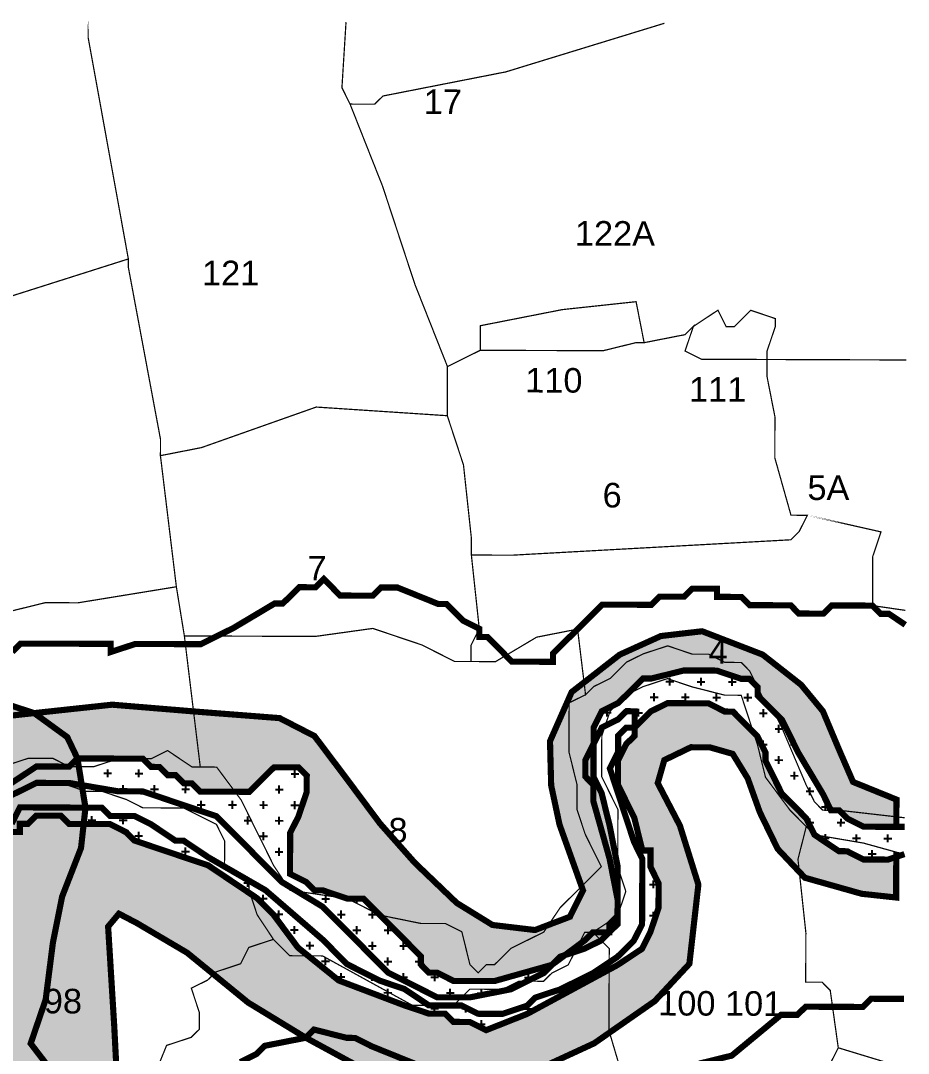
# Model space of a CAD drawing. Header units: metres. Extents: x 349383 to 353359, y 1753011 to 1755617.
# Drawn here: x 352355 to 352802, y 1755090 to 1755610 of the extents above; entities that cross this region are included whole.
import ezdxf

# ---------------------------------------------------------------- set-up
doc = ezdxf.new("R2010")
doc.units = ezdxf.units.M
for name, color, linetype in [('CRZ LINE FOR RIVER OR CREEK', 84, 'Continuous'), ('HAZARDS LINE', 1, 'Continuous'), ('INTERTIDAL ZONE', 5, 'Continuous'), ('LOW TIDE LINE', 5, 'Continuous'), ('MANGROOVES', 112, 'Continuous'), ('NDZ-200M FROM CRZ', 30, 'Continuous'), ('SURVEY NO.', 7, 'Continuous'), ('SURVEY PLOT BOUNDARY', 35, 'Continuous')]:
    doc.layers.add(name, color=color, linetype=linetype)
doc.layers.add('HIGH TIDE LINE', color=7, linetype='Continuous', true_color=0xff00c5)
doc.styles.add('PDF Arial', font='arial.ttf')
pattern_1 = [(359.799348, (308968.011, 1739421.178), (7.8863897, 7.8313453), [3.9294578, -11.7883735]), (89.799348, (308969.969, 1739419.206), (-7.8313453, 7.8863897), [3.9294578, -11.7883735])]

msp = doc.modelspace()

# ---------------------------------------------------------------- hatches: boundary and pattern name
at = {"layer": 'INTERTIDAL ZONE'}
h = msp.add_hatch(dxfattribs=at)
h.set_pattern_fill('CROSS', color=256, scale=1.237625, angle=-0.2007)
h.set_pattern_definition(pattern_1)
h.paths.add_polyline_path([(352726.24, 1755269.91), (352726.25, 1755274.04), (352722.14, 1755278.18), (352718.02, 1755278.19), (352705.66, 1755282.36), (352689.16, 1755282.42), (352672.64, 1755278.35), (352668.52, 1755278.36), (352660.24, 1755270.14), (352656.1, 1755266.03), (352647.83, 1755261.93), (352643.68, 1755253.7), (352643.65, 1755245.44), (352647.8, 1755253.68), (352656.07, 1755257.78), (352660.21, 1755261.89), (352664.33, 1755261.87), (352664.32, 1755257.75), (352664.31, 1755253.62), (352668.44, 1755257.73), (352672.58, 1755261.85), (352680.85, 1755265.94), (352701.47, 1755265.87), (352709.71, 1755261.72), (352713.83, 1755261.7), (352717.95, 1755257.56), (352722.06, 1755253.42), (352726.17, 1755249.28), (352730.26, 1755241.02), (352730.25, 1755236.89), (352734.34, 1755228.62), (352738.44, 1755220.36), (352746.66, 1755212.08), (352750.77, 1755207.94), (352754.87, 1755199.67), (352767.22, 1755191.38), (352771.34, 1755191.36), (352779.58, 1755187.21), (352791.95, 1755187.16), (352796.08, 1755188.52), (352796.13, 1755203.65), (352779.63, 1755203.71), (352771.4, 1755207.86), (352767.29, 1755212), (352763.16, 1755212.02), (352759.07, 1755220.29), (352746.76, 1755240.96), (352738.57, 1755257.49)])
h = msp.add_hatch(dxfattribs=at)
h.set_pattern_fill('CROSS', color=256, scale=1.237625, angle=-0.2007)
h.set_pattern_definition(pattern_1)
h.paths.add_polyline_path([(352676.41, 1755175.19), (352672.31, 1755183.46), (352672.34, 1755191.71), (352668.21, 1755191.72), (352664.15, 1755208.24), (352655.95, 1755224.77), (352656, 1755237.15), (352660.15, 1755245.39), (352664.29, 1755249.5), (352664.31, 1755253.62), (352660.18, 1755253.64), (352656.04, 1755249.53), (352656.01, 1755241.28), (352651.86, 1755233.04), (352655.94, 1755220.65), (352660.02, 1755208.25), (352664.1, 1755195.86), (352668.2, 1755187.6), (352668.17, 1755179.35), (352668.14, 1755171.09), (352668.1, 1755158.72), (352668.08, 1755154.59), (352663.93, 1755146.35), (352655.65, 1755138.13), (352643.25, 1755129.92), (352626.72, 1755121.73), (352614.33, 1755117.65), (352610.19, 1755113.54), (352597.8, 1755109.45), (352585.42, 1755109.5), (352577.19, 1755113.65), (352560.69, 1755113.71), (352548.34, 1755122), (352535.98, 1755126.17), (352519.51, 1755134.48), (352507.18, 1755146.9), (352478.39, 1755171.76), (352449.57, 1755188.36), (352437.22, 1755196.66), (352433.1, 1755196.67), (352420.75, 1755204.97), (352412.52, 1755209.12), (352400.14, 1755209.16), (352396.03, 1755213.31), (352387.78, 1755213.33), (352386.87, 1755205.09), (352400.13, 1755205.04), (352408.36, 1755200.88), (352412.47, 1755196.74), (352449.56, 1755184.24), (352461.9, 1755175.94), (352474.25, 1755167.65), (352482.47, 1755159.37), (352494.79, 1755142.82), (352515.35, 1755126.25), (352548.31, 1755113.75), (352560.67, 1755109.58), (352568.92, 1755109.55), (352573.03, 1755105.41), (352581.28, 1755105.39), (352589.52, 1755101.23), (352610.17, 1755109.41), (352655.64, 1755134.01), (352668.04, 1755142.21), (352672.19, 1755150.45), (352676.36, 1755162.81)])
h = msp.add_hatch(dxfattribs=at)
h.set_pattern_fill('CROSS', color=256, scale=1.237625, angle=-0.2007)
h.set_pattern_definition(pattern_1)
h.paths.add_polyline_path([(352499.19, 1755221.2), (352499.22, 1755229.45), (352495.1, 1755233.59), (352482.73, 1755233.63), (352478.59, 1755229.52), (352474.45, 1755225.41), (352470.31, 1755221.3), (352445.56, 1755221.38), (352441.45, 1755225.52), (352437.32, 1755225.54), (352433.21, 1755229.68), (352429.09, 1755229.69), (352424.98, 1755233.83), (352420.85, 1755233.85), (352416.74, 1755237.99), (352383.74, 1755238.1), (352385.93, 1755224.66), (352404.31, 1755221.53), (352416.68, 1755221.48), (352429.05, 1755217.32), (352453.77, 1755208.98), (352470.21, 1755192.42), (352486.65, 1755175.86), (352507.23, 1755163.41), (352523.68, 1755146.85), (352540.12, 1755130.28), (352564.83, 1755117.82), (352581.33, 1755117.76), (352601.97, 1755121.82), (352618.5, 1755130.01), (352622.64, 1755134.12), (352593.73, 1755125.97), (352573.11, 1755126.04), (352564.87, 1755130.2), (352560.74, 1755130.21), (352556.63, 1755134.35), (352556.65, 1755138.48), (352552.54, 1755142.62), (352544.32, 1755150.9), (352536.1, 1755159.18), (352531.98, 1755163.32), (352527.87, 1755167.46), (352519.62, 1755167.49), (352507.26, 1755171.66), (352503.14, 1755171.67), (352499.03, 1755175.81), (352490.79, 1755179.97), (352490.86, 1755200.6), (352495.02, 1755208.83)])
at = {"layer": 'MANGROOVES'}
h = msp.add_hatch(dxfattribs=at)
h.set_pattern_fill('GRASS', color=256, scale=0.618812, angle=-0.2007)
h.set_pattern_definition([(89.79935, (332742.333, 1740627.218), (-11.0751947, 11.1530393), [2.947093, -19.281277]), (44.79935, (332742.333, 1740627.218), (-11.075195, 11.153039), [2.947093, -12.770738]), (134.79935, (332742.333, 1740627.218), (-11.153039, -11.075195), [2.947093, -12.770738])])
h.paths.add_polyline_path([(352036.45, 1755016.53), (352032.32, 1755012.42), (352019.98, 1755024.84), (352003.58, 1755053.77), (351974.78, 1755074.5), (351945.93, 1755082.86), (351904.68, 1755083), (351875.81, 1755083.1), (351863.42, 1755079.02), (351830.35, 1755058.51), (351778.13, 1755049.2), (351735.47, 1755058.84), (351710.76, 1755071.3), (351686.07, 1755087.89), (351669.6, 1755096.2), (351648.99, 1755100.4), (351636.61, 1755100.44), (351620.1, 1755096.37), (351595.33, 1755092.34), (351578.82, 1755088.27), (351558.16, 1755080.09), (351541.6, 1755063.64), (351537.44, 1755051.28), (351529.13, 1755034.81), (351520.75, 1754997.7), (351512.28, 1754935.85), (351508.07, 1754911.11), (351508.03, 1754898.73), (351511.34, 1754878.05), (351526.29, 1754844.49), (351551.09, 1754818.06), (351585.71, 1754809.39), (351615.98, 1754817), (351639.83, 1754828.17), (351655.64, 1754840.34), (351666.95, 1754852.84), (351668.31, 1754874.7), (351668.07, 1754897.85), (351687.97, 1754885.56), (351717.94, 1754876.81), (351748.49, 1754873.13), (351768.77, 1754877.27), (351790.04, 1754886.2), (351800.36, 1754892.59), (351821.23, 1754878.69), (351864.69, 1754857.62), (351956.04, 1754810.18), (352036.44, 1754789.92), (352066.04, 1754780.42), (352084.87, 1754779.06), (352105.69, 1754788.08), (352118.06, 1754797.57), (352135.29, 1754787.67), (352158.99, 1754784.99), (352180.12, 1754792.06), (352198.67, 1754802.7), (352209.77, 1754817.92), (352216.36, 1754847.1), (352249.42, 1754859.24), (352299.43, 1754883.61), (352348.55, 1754923.07), (352366.49, 1754945.4), (352375.35, 1754970.03), (352381.83, 1755059.05), (352374.42, 1755075.96), (352360.19, 1755094.51), (352367.74, 1755116.67), (352373.52, 1755162.08), (352385.54, 1755193), (352387.78, 1755213.33), (352383.74, 1755238.1), (352378.6, 1755248.85), (352361.96, 1755260.94), (352342.94, 1755267.14), (352319.54, 1755264.63), (352269.89, 1755242.3), (352235.08, 1755193.24), (352188.91, 1755185.22), (352168.75, 1755178.15), (352150.24, 1755180.48), (352124.62, 1755189.98), (352105.47, 1755196.96), (352017.4, 1755179.7), (351975.37, 1755162.23), (351957.13, 1755146.72), (351946.09, 1755128.24), (351917.45, 1755130.95), (351877.09, 1755129.78), (351840.68, 1755117.9), (351808.59, 1755088.51), (351761.36, 1755084.27), (351797.4, 1755075.12), (351818.04, 1755079.18), (351867.57, 1755087.26), (351892.35, 1755095.42), (351969.55, 1755095.15), (352011.86, 1755062), (352028.25, 1755028.93)])
at = {"layer": 'NDZ-200M FROM CRZ'}
h = msp.add_hatch(dxfattribs=at)
h.set_pattern_fill('CROSS', color=256, scale=1.237625, angle=-0.2007)
h.set_pattern_definition(pattern_1)
h.paths.add_polyline_path([(352317.34, 1755122.81), (352321.52, 1755139.3), (352325.7, 1755155.79), (352325.76, 1755172.29), (352329.94, 1755188.78), (352338.24, 1755201.13), (352342.4, 1755213.49), (352346.54, 1755217.6), (352354.81, 1755221.7), (352363.07, 1755225.8), (352379.57, 1755225.74), (352385.93, 1755224.66), (352383.74, 1755238.1), (352416.74, 1755237.99), (352420.85, 1755233.85), (352424.98, 1755233.83), (352429.09, 1755229.69), (352433.21, 1755229.68), (352437.32, 1755225.54), (352441.45, 1755225.52), (352445.56, 1755221.38), (352470.31, 1755221.3), (352474.45, 1755225.41), (352478.59, 1755229.52), (352482.73, 1755233.63), (352495.1, 1755233.59), (352499.22, 1755229.45), (352499.19, 1755221.2), (352495.02, 1755208.83), (352490.86, 1755200.6), (352490.79, 1755179.97), (352499.03, 1755175.81), (352503.14, 1755171.67), (352507.26, 1755171.66), (352519.62, 1755167.49), (352527.87, 1755167.46), (352531.98, 1755163.32), (352536.1, 1755159.18), (352544.32, 1755150.9), (352552.54, 1755142.62), (352556.65, 1755138.48), (352556.63, 1755134.35), (352560.74, 1755130.21), (352564.87, 1755130.2), (352573.11, 1755126.04), (352593.73, 1755125.97), (352622.64, 1755134.12), (352626.77, 1755138.23), (352639.16, 1755142.32), (352647.43, 1755146.41), (352655.71, 1755154.63), (352655.75, 1755167.01), (352655.81, 1755183.51), (352651.76, 1755204.16), (352647.69, 1755220.68), (352643.59, 1755228.94), (352643.62, 1755237.19), (352643.65, 1755245.44), (352643.68, 1755253.7), (352647.83, 1755261.93), (352656.1, 1755266.03), (352660.24, 1755270.14), (352668.52, 1755278.36), (352672.64, 1755278.35), (352689.16, 1755282.42), (352705.66, 1755282.36), (352718.02, 1755278.19), (352722.14, 1755278.18), (352726.25, 1755274.04), (352726.24, 1755269.91), (352738.57, 1755257.49), (352746.76, 1755240.96), (352759.07, 1755220.29), (352763.16, 1755212.02), (352767.29, 1755212), (352771.4, 1755207.86), (352779.63, 1755203.71), (352796.13, 1755203.65), (352796.18, 1755217.39), (352774.33, 1755226.26), (352767.18, 1755242.73), (352759.13, 1755261.9), (352748.13, 1755275.23), (352728.8, 1755290.39), (352698.32, 1755302.16), (352677.57, 1755299.76), (352656.8, 1755290.37), (352632.61, 1755271.53), (352621.71, 1755246.79), (352622.3, 1755224.48), (352626.5, 1755204.79), (352638.33, 1755171.63), (352631.75, 1755158.36), (352614.14, 1755151.67), (352592.73, 1755154.22), (352574.74, 1755165.32), (352553.63, 1755185.54), (352536.06, 1755205.38), (352518.87, 1755228.46), (352503.11, 1755249.37), (352485.51, 1755258.42), (352446.66, 1755261.43), (352401.21, 1755265.18), (352340.01, 1755258.57), (352297.89, 1755253.32), (352266.18, 1755240.84), (352239.25, 1755205.6), (352206.16, 1755180.96), (352175.93, 1755181.39), (352151.47, 1755185.79), (352120.57, 1755196.32), (352083.51, 1755197.89), (352055.66, 1755191.84), (352005.22, 1755175.84), (351930.66, 1755154.16), (351851.04, 1755145.06), (351806.05, 1755142.7), (351755.33, 1755147.2), (351708.52, 1755159.96), (351649.94, 1755183.54), (351605.34, 1755188.37), (351565.63, 1755180.12), (351525.44, 1755158.59), (351493.03, 1755115.51), (351456.74, 1755066.32), (351459.1, 1755063.93), (351459.09, 1755059.81), (351463.2, 1755055.67), (351463.16, 1755043.29), (351467.22, 1755026.77), (351463.07, 1755018.53), (351458.91, 1755010.3), (351458.89, 1755002.05), (351454.72, 1754989.68), (351450.52, 1754969.07), (351450.48, 1754956.69), (351449.75, 1754949.64), (351429.9, 1754945.27), (351400.99, 1754948.77), (351395.06, 1754883.06), (351390.83, 1754814.48), (351399.47, 1754797.69), (351422.84, 1754761.02), (351433.17, 1754727.42), (351441.39, 1754717.43), (351445.53, 1754721.54), (351449.67, 1754725.65), (351449.75, 1754750.41), (351445.69, 1754766.92), (351441.59, 1754775.19), (351441.63, 1754787.57), (351445.8, 1754799.93), (351441.72, 1754812.32), (351441.78, 1754828.82), (351437.67, 1754832.96), (351437.78, 1754865.97), (351446.12, 1754890.69), (351450.3, 1754907.18), (351450.36, 1754923.69), (351454.54, 1754940.17), (351454.62, 1754960.8), (351458.78, 1754973.17), (351462.94, 1754981.4), (351467.11, 1754993.77), (351471.26, 1755002), (351478.97, 1755005.82), (351472.78, 1754984.52), (351483.65, 1755006.09), (351491.94, 1755018.43), (351504.41, 1755043.14), (351525.12, 1755067.83), (351537.54, 1755080.16), (351541.68, 1755084.27), (351549.96, 1755092.49), (351562.36, 1755100.7), (351570.62, 1755104.8), (351578.9, 1755113.02), (351591.31, 1755121.23), (351607.82, 1755125.3), (351624.32, 1755125.24), (351640.81, 1755121.06), (351669.66, 1755112.7), (351690.25, 1755104.38), (351706.72, 1755096.07), (351731.46, 1755091.86), (351764.43, 1755083.49), (351797.4, 1755075.12), (351818.04, 1755079.18), (351846.93, 1755083.2), (351867.57, 1755087.26), (351879.96, 1755091.34), (351896.48, 1755095.41), (351912.98, 1755095.35), (351933.6, 1755095.28), (351954.23, 1755095.2), (351974.84, 1755091.01), (351991.3, 1755078.57), (352011.86, 1755062), (352020.06, 1755045.46), (352028.25, 1755028.93), (352036.45, 1755016.53), (352044.69, 1755012.37), (352061.19, 1755012.31), (352081.83, 1755016.37), (352094.22, 1755020.45), (352106.62, 1755028.66), (352119.03, 1755036.87), (352123.17, 1755040.98), (352127.32, 1755049.21), (352123.21, 1755053.35), (352127.41, 1755073.97), (352127.45, 1755086.35), (352135.75, 1755098.69), (352144.01, 1755102.79), (352156.4, 1755106.87), (352168.79, 1755110.96), (352181.15, 1755106.79), (352189.39, 1755102.63), (352201.73, 1755094.34), (352214.05, 1755077.79), (352222.24, 1755061.26), (352230.45, 1755048.85), (352234.56, 1755044.71), (352238.67, 1755040.57), (352246.91, 1755036.42), (352251.03, 1755036.4), (352263.41, 1755036.36), (352271.66, 1755036.33), (352279.95, 1755048.68), (352284.09, 1755052.79), (352292.4, 1755069.27), (352309.03, 1755106.34)])
h = msp.add_hatch(dxfattribs=at)
h.set_pattern_fill('CROSS', color=256, scale=1.237625, angle=-0.2007)
h.set_pattern_definition(pattern_1)
h.paths.add_polyline_path([(352052.36, 1754847.31), (352052.38, 1754851.44), (352048.27, 1754855.58), (352044.14, 1754855.59), (352044.13, 1754851.47), (352039.99, 1754847.36), (352011.11, 1754847.46), (351982.27, 1754855.81), (351974.03, 1754859.97), (351969.9, 1754859.98), (351957.56, 1754868.27), (351953.43, 1754868.29), (351945.2, 1754872.44), (351941.07, 1754872.46), (351928.73, 1754880.75), (351924.6, 1754880.77), (351908.11, 1754884.95), (351870.99, 1754885.08), (351862.75, 1754889.24), (351858.63, 1754889.25), (351858.64, 1754893.38), (351854.52, 1754893.39), (351854.53, 1754897.52), (351838.03, 1754897.57), (351829.77, 1754893.48), (351813.25, 1754889.41), (351809.13, 1754889.42), (351804.99, 1754885.31), (351800.85, 1754881.2), (351800.83, 1754877.08), (351796.69, 1754872.96), (351792.55, 1754868.85), (351767.8, 1754868.94), (351755.44, 1754873.11), (351748.49, 1754873.13), (351747.19, 1754873.14), (351738.96, 1754877.29), (351734.85, 1754881.43), (351730.72, 1754881.45), (351726.61, 1754885.59), (351726.6, 1754881.46), (351734.83, 1754877.31), (351734.8, 1754869.05), (351738.91, 1754864.91), (351738.9, 1754860.79), (351734.76, 1754856.68), (351730.62, 1754852.57), (351726.48, 1754848.46), (351722.36, 1754848.47), (351722.39, 1754856.72), (351718.27, 1754860.86), (351714.18, 1754869.13), (351710.05, 1754869.14), (351710.07, 1754873.27), (351705.94, 1754873.28), (351705.96, 1754877.41), (351701.83, 1754877.42), (351701.85, 1754881.51), (351701.86, 1754885.67), (351706, 1754889.78), (351714.25, 1754889.76), (351718.36, 1754885.62), (351722.49, 1754885.6), (351714.27, 1754893.88), (351706.03, 1754898.04), (351706.04, 1754902.16), (351701.92, 1754902.18), (351697.81, 1754906.32), (351693.68, 1754906.33), (351689.57, 1754910.47), (351685.46, 1754914.61), (351681.37, 1754922.88), (351677.25, 1754927.02), (351673.13, 1754927.03), (351677.24, 1754922.89), (351677.21, 1754914.64), (351681.32, 1754910.5), (351681.28, 1754898.12), (351677.14, 1754894.01), (351677.12, 1754889.89), (351664.74, 1754885.8), (351652.32, 1754873.47), (351648.19, 1754873.48), (351635.79, 1754865.28), (351619.27, 1754861.21), (351606.88, 1754857.13), (351590.35, 1754848.93), (351586.21, 1754844.82), (351565.59, 1754844.89), (351565.62, 1754853.14), (351561.54, 1754865.54), (351549.26, 1754894.46), (351541.07, 1754910.99), (351536.99, 1754923.38), (351541.13, 1754927.49), (351545.25, 1754927.48), (351557.64, 1754931.56), (351586.55, 1754939.71), (351545.27, 1754931.61), (351537.02, 1754931.63), (351537.2, 1754985.27), (351541.36, 1754993.51), (351537.23, 1754993.52), (351533.08, 1754985.28), (351532.89, 1754931.65), (351536.96, 1754915.13), (351549.22, 1754882.08), (351553.29, 1754865.56), (351561.42, 1754832.53), (351565.5, 1754820.14), (351565.37, 1754783.01), (351569.48, 1754778.87), (351573.56, 1754766.47), (351585.87, 1754745.8), (351585.85, 1754741.68), (351589.98, 1754741.66), (351594.06, 1754729.27), (351598.14, 1754716.88), (351602.25, 1754712.74), (351598.17, 1754725.13), (351598.2, 1754733.38), (351631.2, 1754733.27), (351639.44, 1754729.11), (351643.55, 1754724.97), (351655.92, 1754724.93), (351672.39, 1754716.62), (351676.5, 1754712.48), (351680.6, 1754704.21), (351684.71, 1754700.07), (351688.81, 1754691.81), (351688.73, 1754671.18), (351684.57, 1754658.82), (351680.43, 1754654.7), (351676.27, 1754646.47), (351672.13, 1754642.36), (351659.71, 1754630.02), (351651.44, 1754621.8), (351647.31, 1754621.81), (351639.05, 1754617.72), (351626.67, 1754617.76), (351622.56, 1754621.9), (351622.57, 1754626.03), (351618.48, 1754634.29), (351614.43, 1754654.94), (351610.36, 1754671.45), (351606.32, 1754696.22), (351606.33, 1754700.35), (351602.19, 1754696.24), (351610.34, 1754667.33), (351614.37, 1754638.43), (351618.43, 1754621.92), (351618.41, 1754613.66), (351614.27, 1754609.55), (351601.88, 1754605.47), (351572.99, 1754601.45), (351552.35, 1754597.39), (351544.1, 1754597.42), (351539.96, 1754593.31), (351535.83, 1754593.32), (351523.44, 1754589.24), (351515.18, 1754585.14), (351498.65, 1754576.95), (351473.9, 1754577.04), (351465.66, 1754581.19), (351453.29, 1754581.24), (351440.92, 1754583.34), (351439.76, 1754573.91), (351434.57, 1754560.79), (351434.8, 1754544.21), (351431.1, 1754533.83), (351509.28, 1754529.28), (351570.58, 1754545), (351632.6, 1754562.53), (351694.02, 1754585.55), (351725.68, 1754623.82), (351737.42, 1754661.23), (351736.48, 1754702.52), (351724.97, 1754727.91), (351700.08, 1754759.14), (351666.81, 1754778.45), (351620.84, 1754789.98), (351619.07, 1754801.94), (351657.91, 1754820.63), (351696.73, 1754833.17), (351723.25, 1754829.74), (351785.83, 1754821.63), (351820.27, 1754825.86), (351846.39, 1754834.82), (351887.31, 1754833.23), (351925.47, 1754822.23), (351978.3, 1754801.4), (352060.25, 1754795.29), (352147.1, 1754805.72), (352195.14, 1754820.53), (352251.95, 1754861.04), (352306.4, 1754886.92), (352355.41, 1754914.27), (352379.08, 1754935.69), (352398.37, 1754959.89), (352407.57, 1755000.05), (352402.26, 1755103.42), (352399.18, 1755153.4), (352404.63, 1755159.9), (352413.68, 1755155.16), (352438.99, 1755140.23), (352469.7, 1755115.13), (352498.75, 1755097.42), (352530.46, 1755080.16), (352584.55, 1755073.59), (352617.44, 1755082.39), (352643.93, 1755094.61), (352674.44, 1755115.87), (352691.9, 1755134.64), (352696.43, 1755174.57), (352687.12, 1755204.29), (352675.96, 1755225.7), (352679.26, 1755237.27), (352692.69, 1755243.75), (352702.11, 1755243.71), (352713.7, 1755240.41), (352721.26, 1755228.07), (352727.36, 1755211.03), (352736.36, 1755192.53), (352750.08, 1755178), (352778.68, 1755169.93), (352796.01, 1755168.06), (352796.08, 1755188.52), (352791.95, 1755187.16), (352779.58, 1755187.21), (352771.34, 1755191.36), (352767.22, 1755191.38), (352754.87, 1755199.67), (352750.77, 1755207.94), (352746.66, 1755212.08), (352738.44, 1755220.36), (352734.34, 1755228.62), (352730.25, 1755236.89), (352730.26, 1755241.02), (352726.17, 1755249.28), (352722.06, 1755253.42), (352717.95, 1755257.56), (352713.83, 1755261.7), (352709.71, 1755261.72), (352701.47, 1755265.87), (352680.85, 1755265.94), (352672.58, 1755261.85), (352668.44, 1755257.73), (352664.31, 1755253.62), (352664.29, 1755249.5), (352660.15, 1755245.39), (352656, 1755237.15), (352655.95, 1755224.77), (352664.15, 1755208.24), (352668.21, 1755191.72), (352672.34, 1755191.71), (352672.31, 1755183.46), (352676.41, 1755175.19), (352676.36, 1755162.81), (352672.19, 1755150.45), (352668.04, 1755142.21), (352655.64, 1755134.01), (352610.17, 1755109.41), (352589.52, 1755101.23), (352581.28, 1755105.39), (352573.03, 1755105.41), (352568.92, 1755109.55), (352560.67, 1755109.58), (352548.31, 1755113.75), (352515.35, 1755126.25), (352494.79, 1755142.82), (352482.47, 1755159.37), (352474.25, 1755167.65), (352461.9, 1755175.94), (352449.56, 1755184.24), (352412.47, 1755196.74), (352408.36, 1755200.88), (352400.13, 1755205.04), (352386.87, 1755205.09), (352379.5, 1755205.11), (352375.39, 1755209.25), (352363.02, 1755209.29), (352358.88, 1755205.18), (352354.75, 1755205.2), (352354.74, 1755201.07), (352350.61, 1755201.09), (352350.58, 1755192.84), (352346.46, 1755192.85), (352342.26, 1755172.24), (352346.27, 1755139.22), (352350.15, 1755069.06), (352354.26, 1755064.92), (352354.13, 1755027.79), (352358.2, 1755011.27), (352358.18, 1755007.15), (352354.04, 1755003.04), (352354, 1754990.66), (352349.85, 1754982.42), (352345.69, 1754974.19), (352341.54, 1754965.95), (352325.01, 1754957.76), (352320.87, 1754953.64), (352312.6, 1754949.55), (352304.35, 1754949.58), (352296.09, 1754945.48), (352279.55, 1754933.16), (352263.02, 1754924.97), (352254.75, 1754920.87), (352250.61, 1754916.76), (352246.49, 1754916.77), (352246.47, 1754912.65), (352221.68, 1754900.36), (352209.27, 1754892.15), (352201.01, 1754888.05), (352184.51, 1754888.11), (352184.5, 1754883.98), (352180.36, 1754879.87), (352176.19, 1754867.51), (352172.06, 1754867.52), (352167.86, 1754846.91), (352163.73, 1754842.8), (352163.71, 1754838.67), (352155.46, 1754838.7), (352151.32, 1754834.59), (352147.21, 1754838.73), (352143.1, 1754842.87), (352138.98, 1754842.88), (352138.99, 1754847.01), (352130.78, 1754859.42), (352126.67, 1754863.56), (352118.42, 1754863.59), (352114.28, 1754859.47), (352110.14, 1754855.36), (352114.25, 1754851.22), (352114.22, 1754842.97), (352118.34, 1754838.83), (352114.2, 1754834.72), (352114.18, 1754830.59), (352101.81, 1754830.64), (352097.67, 1754826.53), (352089.42, 1754826.56), (352089.53, 1754859.56), (352081.27, 1754855.46), (352077.04, 1754826.6), (352068.79, 1754826.63), (352064.68, 1754830.77), (352056.44, 1754834.92), (352056.46, 1754839.05)])

# ---------------------------------------------------------------- linework, layer by layer
at = {"layer": 'CRZ LINE FOR RIVER OR CREEK', "ltscale": 0.1, "const_width": 3.09, "flags": 128}
for points in [[(352340.01, 1755258.57), (352401.21, 1755265.18), (352446.66, 1755261.43), (352485.51, 1755258.42), (352503.11, 1755249.37), (352518.87, 1755228.46), (352536.06, 1755205.38), (352553.63, 1755185.54), (352574.74, 1755165.32), (352592.73, 1755154.22), (352614.14, 1755151.67), (352631.75, 1755158.36), (352638.33, 1755171.63), (352626.5, 1755204.79), (352622.3, 1755224.48), (352621.71, 1755246.79), (352632.61, 1755271.53), (352656.8, 1755290.37), (352677.57, 1755299.76), (352698.32, 1755302.16), (352728.8, 1755290.39), (352748.13, 1755275.23), (352759.13, 1755261.9), (352767.18, 1755242.73), (352774.33, 1755226.26), (352796.18, 1755217.39)], [(352796.01, 1755168.06), (352778.68, 1755169.93), (352750.08, 1755178), (352736.36, 1755192.53), (352727.36, 1755211.03), (352721.26, 1755228.07), (352713.7, 1755240.41), (352702.11, 1755243.71), (352692.69, 1755243.75), (352679.26, 1755237.27), (352675.96, 1755225.7), (352687.12, 1755204.29), (352696.43, 1755174.57), (352691.9, 1755134.64), (352674.44, 1755115.87), (352643.93, 1755094.61), (352617.44, 1755082.39)], [(352530.46, 1755080.16), (352498.75, 1755097.42), (352469.7, 1755115.13), (352438.99, 1755140.23), (352413.68, 1755155.16), (352404.63, 1755159.9), (352399.18, 1755153.4), (352402.26, 1755103.42), (352407.57, 1755000.05)]]:
    msp.add_lwpolyline(points, dxfattribs=at)
at = {"layer": 'HAZARDS LINE', "lineweight": 18, "const_width": 3.09}
for points in [[(352800.62, 1755305.41), (352792.38, 1755310.94), (352788.26, 1755310.95), (352784.15, 1755315.09), (352763.52, 1755315.16), (352759.38, 1755311.05), (352747.01, 1755311.09), (352742.9, 1755315.24), (352722.27, 1755315.31), (352718.16, 1755319.45), (352705.79, 1755319.49), (352705.8, 1755323.62), (352693.43, 1755323.66), (352689.29, 1755319.55), (352676.91, 1755319.59), (352672.77, 1755315.48), (352648.02, 1755315.57), (352639.74, 1755307.34), (352635.6, 1755303.23), (352631.46, 1755299.12), (352627.32, 1755295.01), (352623.18, 1755290.9), (352623.17, 1755286.77), (352602.54, 1755286.85), (352590.21, 1755299.27), (352586.09, 1755299.28), (352586.1, 1755303.41), (352577.87, 1755307.56), (352569.64, 1755315.84), (352565.52, 1755315.86), (352544.92, 1755324.18), (352536.67, 1755324.21), (352532.53, 1755320.1), (352516.03, 1755320.16), (352507.81, 1755328.44), (352503.67, 1755324.32), (352495.42, 1755324.35), (352491.28, 1755320.24), (352487.14, 1755316.13), (352483.02, 1755316.15), (352462.35, 1755303.84), (352445.82, 1755295.65), (352412.82, 1755295.76), (352400.43, 1755291.68), (352400.44, 1755295.81), (352355.07, 1755295.96), (352350.93, 1755291.85)], [(352696.71, 1755084.35), (352713.23, 1755088.42), (352738.05, 1755108.96), (352746.3, 1755108.93), (352750.44, 1755113.05), (352779.32, 1755112.94), (352783.46, 1755117.06), (352799.96, 1755117)], [(352465.71, 1755085.16), (352473.97, 1755089.26), (352478.11, 1755093.37), (352498.75, 1755097.42), (352502.89, 1755101.53), (352519.38, 1755097.35), (352523.5, 1755097.34), (352531.74, 1755093.18), (352572.93, 1755076.53)]]:
    msp.add_lwpolyline(points, dxfattribs=at)
at = {"layer": 'HIGH TIDE LINE', "lineweight": 35, "const_width": 3.09}
for points in [[(352338.29, 1755217.63), (352363.1, 1755234.05), (352379.6, 1755233.99), (352383.74, 1755238.1), (352416.74, 1755237.99), (352420.85, 1755233.85), (352424.98, 1755233.83), (352429.09, 1755229.69), (352433.21, 1755229.68), (352437.32, 1755225.54), (352441.45, 1755225.52), (352445.56, 1755221.38), (352470.31, 1755221.3), (352474.45, 1755225.41), (352478.59, 1755229.52), (352482.73, 1755233.63), (352495.1, 1755233.59), (352499.22, 1755229.45), (352499.19, 1755221.2), (352495.02, 1755208.83), (352490.86, 1755200.6), (352490.79, 1755179.97), (352499.03, 1755175.81), (352503.14, 1755171.67), (352507.26, 1755171.66), (352519.62, 1755167.49), (352527.87, 1755167.46), (352531.98, 1755163.32), (352536.1, 1755159.18), (352544.32, 1755150.9), (352552.54, 1755142.62), (352556.65, 1755138.48), (352556.63, 1755134.35), (352560.74, 1755130.21), (352564.87, 1755130.2), (352573.11, 1755126.04), (352593.73, 1755125.97), (352622.64, 1755134.12), (352639.18, 1755146.44), (352643.32, 1755150.55), (352651.57, 1755150.52), (352651.58, 1755154.65), (352655.72, 1755158.76), (352655.75, 1755167.01), (352651.7, 1755187.66), (352643.55, 1755216.56), (352643.58, 1755224.82), (352639.47, 1755228.96), (352639.5, 1755237.21), (352643.65, 1755245.44), (352643.68, 1755253.7), (352647.83, 1755261.93), (352656.1, 1755266.03), (352660.24, 1755270.14), (352668.52, 1755278.36), (352672.64, 1755278.35), (352689.16, 1755282.42), (352705.66, 1755282.36), (352718.02, 1755278.19), (352722.14, 1755278.18), (352726.25, 1755274.04), (352726.24, 1755269.91), (352738.57, 1755257.49), (352746.76, 1755240.96), (352759.07, 1755220.29), (352763.16, 1755212.02), (352767.29, 1755212), (352771.4, 1755207.86), (352779.63, 1755203.71), (352800.26, 1755203.64)], [(352350.61, 1755201.09), (352354.74, 1755201.07), (352354.75, 1755205.2), (352358.88, 1755205.18), (352363.02, 1755209.29), (352375.39, 1755209.25), (352379.5, 1755205.11), (352400.13, 1755205.04), (352408.36, 1755200.88), (352412.47, 1755196.74), (352449.56, 1755184.24), (352461.9, 1755175.94), (352474.25, 1755167.65), (352482.47, 1755159.37), (352494.79, 1755142.82), (352515.35, 1755126.25), (352548.31, 1755113.75), (352560.67, 1755109.58), (352568.92, 1755109.55), (352573.03, 1755105.41), (352581.28, 1755105.39), (352589.52, 1755101.23), (352610.17, 1755109.41), (352655.64, 1755134.01), (352668.04, 1755142.21), (352672.19, 1755150.45), (352676.36, 1755162.81), (352676.41, 1755175.19), (352672.31, 1755183.46), (352672.34, 1755191.71), (352668.21, 1755191.72), (352664.15, 1755208.24), (352655.95, 1755224.77), (352656, 1755237.15), (352660.15, 1755245.39), (352664.29, 1755249.5), (352664.31, 1755253.62), (352668.44, 1755257.73), (352672.58, 1755261.85), (352680.85, 1755265.94), (352701.47, 1755265.87), (352709.71, 1755261.72), (352713.83, 1755261.7), (352717.95, 1755257.56), (352722.06, 1755253.42), (352726.17, 1755249.28), (352730.26, 1755241.02), (352730.25, 1755236.89), (352734.34, 1755228.62), (352738.44, 1755220.36), (352746.66, 1755212.08), (352750.77, 1755207.94), (352754.87, 1755199.67), (352767.22, 1755191.38), (352771.34, 1755191.36), (352779.58, 1755187.21), (352791.95, 1755187.16), (352800.21, 1755189.89)]]:
    msp.add_lwpolyline(points, dxfattribs=at)
at = {"layer": 'INTERTIDAL ZONE', "const_width": 3.09, "flags": 128}
msp.add_lwpolyline([(352796.13, 1755203.65), (352779.63, 1755203.71), (352771.4, 1755207.86), (352767.29, 1755212), (352763.16, 1755212.02), (352759.07, 1755220.29), (352746.76, 1755240.96), (352738.57, 1755257.49), (352726.24, 1755269.91), (352726.25, 1755274.04), (352722.14, 1755278.18), (352718.02, 1755278.19), (352705.66, 1755282.36), (352689.16, 1755282.42), (352672.64, 1755278.35), (352668.52, 1755278.36), (352660.24, 1755270.14), (352656.1, 1755266.03), (352647.83, 1755261.93), (352643.68, 1755253.7), (352643.65, 1755245.44), (352647.8, 1755253.68), (352656.07, 1755257.78), (352660.21, 1755261.89), (352664.33, 1755261.87), (352664.32, 1755257.75), (352664.31, 1755253.62), (352668.44, 1755257.73), (352672.58, 1755261.85), (352680.85, 1755265.94), (352701.47, 1755265.87), (352709.71, 1755261.72), (352713.83, 1755261.7), (352717.95, 1755257.56), (352722.06, 1755253.42), (352726.17, 1755249.28), (352730.26, 1755241.02), (352730.25, 1755236.89), (352734.34, 1755228.62), (352738.44, 1755220.36), (352746.66, 1755212.08), (352750.77, 1755207.94), (352754.87, 1755199.67), (352767.22, 1755191.38), (352771.34, 1755191.36), (352779.58, 1755187.21), (352791.95, 1755187.16), (352796.08, 1755188.52), (352796.09, 1755190.9)], dxfattribs=at)
for points in [[(352507.18, 1755146.9), (352478.39, 1755171.76), (352449.57, 1755188.36), (352437.22, 1755196.66), (352433.1, 1755196.67), (352420.75, 1755204.97), (352412.52, 1755209.12), (352400.14, 1755209.16), (352396.03, 1755213.31), (352387.78, 1755213.33), (352386.87, 1755205.09), (352400.13, 1755205.04), (352408.36, 1755200.88), (352412.47, 1755196.74), (352449.56, 1755184.24), (352461.9, 1755175.94), (352474.25, 1755167.65), (352482.47, 1755159.37), (352494.79, 1755142.82), (352515.35, 1755126.25), (352548.31, 1755113.75), (352560.67, 1755109.58), (352568.92, 1755109.55), (352573.03, 1755105.41), (352581.28, 1755105.39), (352589.52, 1755101.23), (352610.17, 1755109.41), (352655.64, 1755134.01), (352668.04, 1755142.21), (352672.19, 1755150.45), (352676.36, 1755162.81), (352676.41, 1755175.19), (352672.31, 1755183.46), (352672.34, 1755191.71), (352668.21, 1755191.72), (352664.15, 1755208.24), (352655.95, 1755224.77), (352656, 1755237.15), (352660.15, 1755245.39), (352664.29, 1755249.5), (352664.31, 1755253.62), (352660.18, 1755253.64), (352656.04, 1755249.53), (352656.01, 1755241.28), (352651.86, 1755233.04), (352655.94, 1755220.65), (352660.02, 1755208.25), (352664.1, 1755195.86), (352668.2, 1755187.6), (352668.17, 1755179.35), (352668.14, 1755171.09), (352668.1, 1755158.72), (352668.08, 1755154.59), (352663.93, 1755146.35), (352655.65, 1755138.13), (352643.25, 1755129.92), (352626.72, 1755121.73), (352614.33, 1755117.65), (352610.19, 1755113.54), (352597.8, 1755109.45), (352585.42, 1755109.5), (352577.19, 1755113.65), (352560.69, 1755113.71), (352548.34, 1755122), (352535.98, 1755126.17), (352519.51, 1755134.48)], [(352499.19, 1755221.2), (352499.22, 1755229.45), (352495.1, 1755233.59), (352482.73, 1755233.63), (352478.59, 1755229.52), (352474.45, 1755225.41), (352470.31, 1755221.3), (352445.56, 1755221.38), (352441.45, 1755225.52), (352437.32, 1755225.54), (352433.21, 1755229.68), (352429.09, 1755229.69), (352424.98, 1755233.83), (352420.85, 1755233.85), (352416.74, 1755237.99), (352383.74, 1755238.1), (352385.93, 1755224.66), (352404.31, 1755221.53), (352416.68, 1755221.48), (352429.05, 1755217.32), (352453.77, 1755208.98), (352470.21, 1755192.42), (352486.65, 1755175.86), (352507.23, 1755163.41), (352523.68, 1755146.85), (352540.12, 1755130.28), (352564.83, 1755117.82), (352581.33, 1755117.76), (352601.97, 1755121.82), (352618.5, 1755130.01), (352622.64, 1755134.12), (352593.73, 1755125.97), (352573.11, 1755126.04), (352564.87, 1755130.2), (352560.74, 1755130.21), (352556.63, 1755134.35), (352556.65, 1755138.48), (352552.54, 1755142.62), (352544.32, 1755150.9), (352536.1, 1755159.18), (352531.98, 1755163.32), (352527.87, 1755167.46), (352519.62, 1755167.49), (352507.26, 1755171.66), (352503.14, 1755171.67), (352499.03, 1755175.81), (352490.79, 1755179.97), (352490.86, 1755200.6), (352495.02, 1755208.83)]]:
    msp.add_lwpolyline(points, close=True, dxfattribs=at)
at = {"layer": 'LOW TIDE LINE', "lineweight": 18, "const_width": 3.09}
msp.add_lwpolyline([(352346.54, 1755217.6), (352354.81, 1755221.7), (352363.07, 1755225.8), (352379.57, 1755225.74), (352404.31, 1755221.53), (352416.68, 1755221.48), (352429.05, 1755217.32), (352453.77, 1755208.98), (352470.21, 1755192.42), (352486.65, 1755175.86), (352507.23, 1755163.41), (352523.68, 1755146.85), (352540.12, 1755130.28), (352564.83, 1755117.82), (352581.33, 1755117.76), (352601.97, 1755121.82), (352618.5, 1755130.01), (352626.77, 1755138.23), (352639.16, 1755142.32), (352647.43, 1755146.41), (352655.71, 1755154.63), (352655.75, 1755167.01), (352655.81, 1755183.51), (352651.76, 1755204.16), (352647.69, 1755220.68), (352643.59, 1755228.94), (352643.62, 1755237.19), (352643.65, 1755245.44), (352647.8, 1755253.68), (352656.07, 1755257.78), (352660.21, 1755261.89), (352664.33, 1755261.87), (352664.32, 1755257.75), (352664.31, 1755253.62), (352660.18, 1755253.64), (352656.04, 1755249.53), (352656.01, 1755241.28), (352651.86, 1755233.04), (352655.94, 1755220.65), (352660.02, 1755208.25), (352664.1, 1755195.86), (352668.2, 1755187.6), (352668.17, 1755179.35), (352668.14, 1755171.09), (352668.1, 1755158.72), (352668.08, 1755154.59), (352663.93, 1755146.35), (352655.65, 1755138.13), (352643.25, 1755129.92), (352626.72, 1755121.73), (352614.33, 1755117.65), (352610.19, 1755113.54), (352597.8, 1755109.45), (352585.42, 1755109.5), (352577.19, 1755113.65), (352560.69, 1755113.71), (352548.34, 1755122), (352535.98, 1755126.17), (352519.51, 1755134.48), (352507.18, 1755146.9), (352478.39, 1755171.76), (352449.57, 1755188.36), (352437.22, 1755196.66), (352433.1, 1755196.67), (352420.75, 1755204.97), (352412.52, 1755209.12), (352400.14, 1755209.16), (352396.03, 1755213.31), (352379.53, 1755213.36), (352371.28, 1755213.39), (352363.03, 1755213.42), (352354.78, 1755213.45), (352350.63, 1755205.21)], dxfattribs=at)
at = {"layer": 'MANGROOVES', "const_width": 3.09, "flags": 128}
msp.add_lwpolyline([(352348.55, 1754923.07), (352366.49, 1754945.4), (352375.35, 1754970.03), (352381.83, 1755059.05), (352374.42, 1755075.96), (352360.19, 1755094.51), (352367.74, 1755116.67), (352371.41, 1755145.54), (352376.04, 1755168.57), (352385.54, 1755193), (352387.78, 1755213.33), (352383.74, 1755238.1), (352378.6, 1755248.85), (352361.96, 1755260.94), (352342.94, 1755267.14)], dxfattribs=at)
at = {"layer": 'NDZ-200M FROM CRZ', "const_width": 3.09, "flags": 128}
for points in [[(352346.54, 1755217.6), (352354.81, 1755221.7), (352363.07, 1755225.8), (352379.57, 1755225.74), (352385.93, 1755224.66), (352383.74, 1755238.1), (352416.74, 1755237.99), (352420.85, 1755233.85), (352424.98, 1755233.83), (352429.09, 1755229.69), (352433.21, 1755229.68), (352437.32, 1755225.54), (352441.45, 1755225.52), (352445.56, 1755221.38), (352470.31, 1755221.3), (352474.45, 1755225.41), (352478.59, 1755229.52), (352482.73, 1755233.63), (352495.1, 1755233.59), (352499.22, 1755229.45), (352499.19, 1755221.2), (352495.02, 1755208.83), (352490.86, 1755200.6), (352490.79, 1755179.97), (352499.03, 1755175.81), (352503.14, 1755171.67), (352507.26, 1755171.66), (352519.62, 1755167.49), (352527.87, 1755167.46), (352531.98, 1755163.32), (352536.1, 1755159.18), (352544.32, 1755150.9), (352552.54, 1755142.62), (352556.65, 1755138.48), (352556.63, 1755134.35), (352560.74, 1755130.21), (352564.87, 1755130.2), (352573.11, 1755126.04), (352593.73, 1755125.97), (352622.64, 1755134.12), (352626.77, 1755138.23), (352639.16, 1755142.32), (352647.43, 1755146.41), (352655.71, 1755154.63), (352655.75, 1755167.01), (352655.81, 1755183.51), (352651.76, 1755204.16), (352647.69, 1755220.68), (352643.59, 1755228.94), (352643.62, 1755237.19), (352643.65, 1755245.44), (352643.68, 1755253.7), (352647.83, 1755261.93), (352656.1, 1755266.03), (352660.24, 1755270.14), (352668.52, 1755278.36), (352672.64, 1755278.35), (352689.16, 1755282.42), (352705.66, 1755282.36), (352718.02, 1755278.19), (352722.14, 1755278.18), (352726.25, 1755274.04), (352726.24, 1755269.91), (352738.57, 1755257.49), (352746.76, 1755240.96), (352759.07, 1755220.29), (352763.16, 1755212.02), (352767.29, 1755212), (352771.4, 1755207.86), (352779.63, 1755203.71), (352796.13, 1755203.65), (352796.18, 1755217.39), (352774.33, 1755226.26), (352767.18, 1755242.73), (352759.13, 1755261.9), (352748.13, 1755275.23), (352728.8, 1755290.39), (352698.32, 1755302.16), (352677.57, 1755299.76), (352656.8, 1755290.37), (352632.61, 1755271.53), (352621.71, 1755246.79), (352622.3, 1755224.48), (352626.5, 1755204.79), (352638.33, 1755171.63), (352631.75, 1755158.36), (352614.14, 1755151.67), (352592.73, 1755154.22), (352574.74, 1755165.32), (352553.63, 1755185.54), (352536.06, 1755205.38), (352518.87, 1755228.46), (352503.11, 1755249.37), (352485.51, 1755258.42), (352446.66, 1755261.43), (352401.21, 1755265.18), (352340.01, 1755258.57)], [(352617.44, 1755082.39), (352643.93, 1755094.61), (352674.44, 1755115.87), (352691.9, 1755134.64), (352696.43, 1755174.57), (352687.12, 1755204.29), (352675.96, 1755225.7), (352679.26, 1755237.27), (352692.69, 1755243.75), (352702.11, 1755243.71), (352713.7, 1755240.41), (352721.26, 1755228.07), (352727.36, 1755211.03), (352736.36, 1755192.53), (352750.08, 1755178), (352778.68, 1755169.93), (352796.01, 1755168.06), (352796.08, 1755188.52), (352791.95, 1755187.16), (352779.58, 1755187.21), (352771.34, 1755191.36), (352767.22, 1755191.38), (352754.87, 1755199.67), (352750.77, 1755207.94), (352746.66, 1755212.08), (352738.44, 1755220.36), (352734.34, 1755228.62), (352730.25, 1755236.89), (352730.26, 1755241.02), (352726.17, 1755249.28), (352722.06, 1755253.42), (352717.95, 1755257.56), (352713.83, 1755261.7), (352709.71, 1755261.72), (352701.47, 1755265.87), (352680.85, 1755265.94), (352672.58, 1755261.85), (352668.44, 1755257.73), (352664.31, 1755253.62), (352664.29, 1755249.5), (352660.15, 1755245.39), (352656, 1755237.15), (352655.95, 1755224.77), (352664.15, 1755208.24), (352668.21, 1755191.72), (352672.34, 1755191.71), (352672.31, 1755183.46), (352676.41, 1755175.19), (352676.36, 1755162.81), (352672.19, 1755150.45), (352668.04, 1755142.21), (352655.64, 1755134.01), (352610.17, 1755109.41), (352589.52, 1755101.23), (352581.28, 1755105.39), (352573.03, 1755105.41), (352568.92, 1755109.55), (352560.67, 1755109.58), (352548.31, 1755113.75), (352515.35, 1755126.25), (352494.79, 1755142.82), (352482.47, 1755159.37), (352474.25, 1755167.65), (352461.9, 1755175.94), (352449.56, 1755184.24), (352412.47, 1755196.74), (352408.36, 1755200.88), (352400.13, 1755205.04), (352386.87, 1755205.09), (352379.5, 1755205.11), (352375.39, 1755209.25), (352363.02, 1755209.29), (352358.88, 1755205.18), (352354.75, 1755205.2), (352354.74, 1755201.07), (352350.61, 1755201.09)], [(352407.57, 1755000.05), (352402.26, 1755103.42), (352399.18, 1755153.4), (352404.63, 1755159.9), (352413.68, 1755155.16), (352438.99, 1755140.23), (352469.7, 1755115.13), (352498.75, 1755097.42), (352530.46, 1755080.16)]]:
    msp.add_lwpolyline(points, dxfattribs=at)
at = {"layer": 'SURVEY PLOT BOUNDARY', "lineweight": 18, "const_width": 0.619}
for points in [[(352346.6, 1755234.11), (352358.99, 1755238.19), (352371.37, 1755238.15), (352379.6, 1755233.99), (352391.98, 1755233.95), (352404.37, 1755238.03), (352420.87, 1755237.97), (352429.13, 1755242.07), (352441.48, 1755233.77), (352453.85, 1755233.73), (352466.17, 1755217.19), (352482.56, 1755184.12), (352490.76, 1755171.72), (352519.62, 1755167.49), (352536.1, 1755159.18), (352556.71, 1755154.98), (352569.08, 1755154.94), (352577.32, 1755150.78), (352581.38, 1755134.27), (352585.5, 1755130.13), (352589.63, 1755134.24), (352593.76, 1755134.22), (352602.04, 1755142.45), (352618.57, 1755150.64), (352626.86, 1755162.99), (352647.56, 1755183.54), (352639.37, 1755200.08), (352635.28, 1755212.47), (352635.33, 1755224.84), (352631.26, 1755241.36), (352631.35, 1755266.12), (352639.61, 1755270.21), (352643.75, 1755274.32), (352652.02, 1755278.42), (352660.3, 1755286.64), (352668.56, 1755290.74), (352680.95, 1755294.82), (352693.31, 1755290.65), (352701.56, 1755290.63), (352709.8, 1755286.47), (352718.05, 1755286.44), (352722.16, 1755282.3), (352730.35, 1755265.77), (352734.46, 1755261.63), (352738.56, 1755253.36), (352750.83, 1755224.44), (352754.93, 1755216.17), (352759.04, 1755212.03), (352767.29, 1755212), (352800.28, 1755208.22), (352767.29, 1755212), (352759.04, 1755212.03), (352754.93, 1755216.17), (352750.83, 1755224.44), (352738.56, 1755253.36), (352734.46, 1755261.63), (352730.35, 1755265.77), (352722.16, 1755282.3), (352718.05, 1755286.44), (352709.8, 1755286.47), (352701.56, 1755290.63), (352693.31, 1755290.65), (352680.95, 1755294.82), (352668.56, 1755290.74), (352660.3, 1755286.64), (352652.02, 1755278.42), (352643.75, 1755274.32), (352639.61, 1755270.21), (352635.6, 1755303.23), (352614.96, 1755299.18), (352594.29, 1755286.87), (352581.92, 1755286.92), (352581.95, 1755295.17), (352586.1, 1755303.41), (352582.11, 1755340.55), (352602.73, 1755340.48), (352743.01, 1755348.24), (352747.15, 1755352.35), (352751.31, 1755360.59), (352743.06, 1755360.62), (352734.91, 1755389.53), (352734.98, 1755410.16), (352730.93, 1755430.8), (352730.96, 1755439.05), (352801.08, 1755438.8), (352730.96, 1755439.05), (352730.97, 1755443.18), (352735.14, 1755455.54), (352735.15, 1755459.66), (352722.79, 1755463.83), (352714.51, 1755455.61), (352710.39, 1755455.63), (352706.29, 1755463.89), (352693.89, 1755455.68), (352689.75, 1755451.57), (352669.11, 1755447.52), (352665.06, 1755468.16), (352627.92, 1755464.17), (352586.64, 1755456.06), (352586.59, 1755443.68), (352570.06, 1755435.49), (352553.71, 1755476.8), (352537.38, 1755526.37), (352521.03, 1755567.68), (352533.4, 1755567.64), (352537.54, 1755571.75), (352599.46, 1755583.91), (352679.3, 1755608.39), (352599.46, 1755583.91), (352537.54, 1755571.75), (352533.4, 1755567.64), (352521.03, 1755567.68), (352516.93, 1755575.95), (352518.99, 1755608.95), (352516.93, 1755575.95), (352521.03, 1755567.68), (352537.38, 1755526.37), (352553.71, 1755476.8), (352570.06, 1755435.49), (352569.98, 1755410.73), (352503.99, 1755415.09), (352446.17, 1755394.66), (352425.53, 1755390.61), (352425.56, 1755398.86), (352409.36, 1755485.56), (352409.37, 1755489.69), (352293.74, 1755452.96)], [(352293.74, 1755452.96), (352409.37, 1755489.69), (352409.36, 1755485.56), (352425.56, 1755398.86), (352425.53, 1755390.61), (352433.55, 1755324.57), (352384.02, 1755316.49), (352367.52, 1755316.55), (352317.97, 1755304.35)], [(352317.97, 1755304.35), (352367.52, 1755316.55), (352384.02, 1755316.49), (352433.55, 1755324.57), (352437.58, 1755299.8), (352445.6, 1755233.76), (352441.48, 1755233.77), (352429.13, 1755242.07), (352420.87, 1755237.97), (352404.37, 1755238.03), (352391.98, 1755233.95), (352387.85, 1755233.96), (352379.6, 1755233.99), (352371.37, 1755238.15), (352358.99, 1755238.19), (352346.6, 1755234.11)], [(352762.71, 1755084.12), (352766.87, 1755092.36), (352799.83, 1755082.34), (352766.87, 1755092.36), (352762.84, 1755121.25), (352758.73, 1755125.39), (352750.48, 1755125.42), (352750.57, 1755150.18), (352746.58, 1755187.32), (352750.76, 1755203.81), (352754.87, 1755199.67), (352779.6, 1755195.46), (352800.21, 1755189.76), (352779.6, 1755195.46), (352754.87, 1755199.67), (352750.76, 1755203.81), (352742.54, 1755212.09), (352730.22, 1755228.64), (352726.15, 1755245.16), (352722.07, 1755257.55), (352717.99, 1755269.94), (352709.74, 1755269.97), (352693.25, 1755274.15), (352680.89, 1755278.32), (352668.5, 1755274.24), (352660.24, 1755270.14), (352651.96, 1755261.92), (352647.79, 1755249.56), (352647.72, 1755228.93), (352655.91, 1755212.39), (352655.81, 1755183.51), (352659.89, 1755171.12), (352655.72, 1755158.76), (352643.32, 1755150.55), (352639.19, 1755150.57), (352635.04, 1755142.33), (352630.89, 1755134.09), (352622.62, 1755130), (352618.48, 1755125.88), (352606.11, 1755125.93), (352597.84, 1755121.83), (352581.34, 1755121.89), (352577.2, 1755117.78), (352573.06, 1755113.67), (352552.44, 1755113.74), (352507.15, 1755138.65), (352490.65, 1755138.71), (352482.43, 1755146.99), (352474.22, 1755159.4), (352470.14, 1755171.79), (352470.15, 1755175.91), (352461.92, 1755180.07), (352457.81, 1755184.21), (352457.85, 1755196.59), (352453.75, 1755204.85), (352437.28, 1755213.16), (352416.66, 1755213.23), (352408.42, 1755217.39), (352396.06, 1755221.56), (352387.81, 1755221.59), (352375.45, 1755225.75), (352363.07, 1755225.8), (352354.81, 1755221.7)], [(352663.63, 1755059.71), (352651.4, 1755101.01), (352651.45, 1755117.52), (352651.54, 1755142.27), (352643.32, 1755150.55), (352655.72, 1755158.76), (352659.89, 1755171.12), (352655.81, 1755183.51), (352655.87, 1755200.02), (352655.91, 1755212.39), (352647.72, 1755228.93), (352647.79, 1755249.56), (352651.96, 1755261.92), (352660.24, 1755270.14), (352668.5, 1755274.24), (352680.89, 1755278.32), (352693.25, 1755274.15), (352709.74, 1755269.97), (352717.99, 1755269.94), (352722.07, 1755257.55), (352726.15, 1755245.16), (352730.22, 1755228.64), (352742.54, 1755212.09), (352746.65, 1755207.95), (352750.76, 1755203.81), (352746.58, 1755187.32), (352750.57, 1755150.18), (352750.48, 1755125.42), (352758.73, 1755125.39), (352762.84, 1755121.25), (352766.87, 1755092.36), (352762.71, 1755084.12)], [(352354.81, 1755221.7), (352363.07, 1755225.8), (352375.45, 1755225.75), (352387.81, 1755221.59), (352396.06, 1755221.56), (352408.42, 1755217.39), (352416.66, 1755213.23), (352424.91, 1755213.2), (352433.16, 1755213.18), (352437.28, 1755213.16), (352445.52, 1755209.01), (352453.75, 1755204.85), (352457.85, 1755196.59), (352457.83, 1755192.46), (352457.81, 1755184.21), (352461.92, 1755180.07), (352470.15, 1755175.91), (352470.14, 1755171.79), (352474.22, 1755159.4), (352482.43, 1755146.99), (352470.04, 1755142.91), (352465.88, 1755134.67), (352453.49, 1755130.59), (352449.35, 1755126.48), (352441.09, 1755122.38), (352445.17, 1755109.99), (352445.14, 1755101.74), (352441, 1755097.63), (352428.61, 1755093.54), (352420.29, 1755072.94)], [(352420.29, 1755072.94), (352428.61, 1755093.54), (352441, 1755097.63), (352445.14, 1755101.74), (352445.17, 1755109.99), (352441.09, 1755122.38), (352449.35, 1755126.48), (352453.49, 1755130.59), (352465.88, 1755134.67), (352470.04, 1755142.91), (352482.43, 1755146.99), (352490.65, 1755138.71), (352507.15, 1755138.65), (352552.44, 1755113.74), (352568.94, 1755113.68), (352573.06, 1755113.67), (352577.2, 1755117.78), (352581.34, 1755121.89), (352589.59, 1755121.86), (352597.84, 1755121.83), (352606.11, 1755125.93), (352618.48, 1755125.88), (352622.62, 1755130), (352630.89, 1755134.09), (352635.04, 1755142.33), (352639.19, 1755150.57), (352643.32, 1755150.55), (352651.54, 1755142.27), (352651.45, 1755117.52), (352651.4, 1755101.01), (352663.63, 1755059.71)]]:
    msp.add_lwpolyline(points, dxfattribs=at)
for points in [[(352389.17, 1755609.4), (352389.14, 1755601.15), (352409.37, 1755489.69), (352389.14, 1755601.15)], [(352669.11, 1755447.52), (352664.98, 1755447.53), (352648.47, 1755443.47), (352586.59, 1755443.68), (352586.64, 1755456.06), (352627.92, 1755464.17), (352665.06, 1755468.16)], [(352730.96, 1755439.05), (352697.96, 1755439.17), (352689.72, 1755443.32), (352693.89, 1755455.68), (352706.29, 1755463.89), (352710.39, 1755455.63), (352714.51, 1755455.61), (352722.79, 1755463.83), (352735.15, 1755459.66), (352735.14, 1755455.54), (352730.97, 1755443.18)], [(352730.96, 1755439.05), (352730.93, 1755430.8), (352734.98, 1755410.16), (352734.91, 1755389.53), (352743.06, 1755360.62), (352751.31, 1755360.59), (352747.15, 1755352.35), (352743.01, 1755348.24), (352602.73, 1755340.48), (352582.11, 1755340.55), (352582.14, 1755348.8), (352578.14, 1755385.95), (352569.98, 1755410.73), (352570.06, 1755435.49), (352586.59, 1755443.68), (352648.47, 1755443.47), (352664.98, 1755447.53), (352669.11, 1755447.52), (352689.75, 1755451.57), (352693.89, 1755455.68), (352689.72, 1755443.32), (352697.96, 1755439.17)], [(352569.98, 1755410.73), (352578.14, 1755385.95), (352582.14, 1755348.8), (352582.11, 1755340.55), (352586.1, 1755303.41), (352581.95, 1755295.17), (352581.92, 1755286.92), (352573.67, 1755286.95), (352557.2, 1755295.26), (352532.48, 1755303.59), (352503.59, 1755299.57), (352437.58, 1755299.8), (352433.55, 1755324.57), (352425.53, 1755390.61), (352446.17, 1755394.66), (352503.99, 1755415.09)], [(352751.31, 1755360.59), (352788.4, 1755352.21), (352784.24, 1755339.84), (352784.15, 1755315.09), (352800.64, 1755312.68), (352784.15, 1755315.09), (352784.24, 1755339.84), (352788.4, 1755352.21)], [(352639.61, 1755270.21), (352631.35, 1755266.12), (352631.3, 1755253.74), (352631.26, 1755241.36), (352635.33, 1755224.84), (352635.28, 1755212.47), (352639.37, 1755200.08), (352647.56, 1755183.54), (352626.86, 1755162.99), (352618.57, 1755150.64), (352610.3, 1755146.54), (352602.04, 1755142.45), (352593.76, 1755134.22), (352589.63, 1755134.24), (352585.5, 1755130.13), (352581.38, 1755134.27), (352577.32, 1755150.78), (352569.08, 1755154.94), (352564.96, 1755154.95), (352556.71, 1755154.98), (352536.1, 1755159.18), (352519.62, 1755167.49), (352490.76, 1755171.72), (352482.56, 1755184.12), (352466.17, 1755217.19), (352453.85, 1755233.73), (352445.6, 1755233.76), (352437.58, 1755299.8), (352503.59, 1755299.57), (352532.48, 1755303.59), (352557.2, 1755295.26), (352573.67, 1755286.95), (352581.92, 1755286.92), (352594.29, 1755286.87), (352614.96, 1755299.18), (352635.6, 1755303.23)]]:
    msp.add_lwpolyline(points, close=True, dxfattribs=at)

# ---------------------------------------------------------------- texts
at = {"layer": 'SURVEY NO.', "attachment_point": 7, "rotation": 359.7993, "style": 'PDF Arial'}
for s, insert, char_height in [('17', (352558.13, 1755562.72), 12.376), ('122A', (352634.22, 1755496.44), 12.376), ('121', (352446.45, 1755476.47), 12.376), ('110', (352609.21, 1755422.27), 12.376), ('111', (352691.69, 1755417.85), 12.376), ('5A', (352751.33, 1755368.13), 12.376), ('6', (352648.19, 1755364.37), 12.38), ('7', (352499.56, 1755327.76), 12.38), ('4', (352701.54, 1755285.79), 12.38), ('8', (352540.35, 1755195.59), 12.38), ('98', (352366.79, 1755109.55), 12.376), ('100 101', (352676.17, 1755108.47), 12.376)]:
    msp.add_mtext(s, dxfattribs=dict(at, insert=insert, char_height=char_height))

doc.saveas('drawing.dxf')
